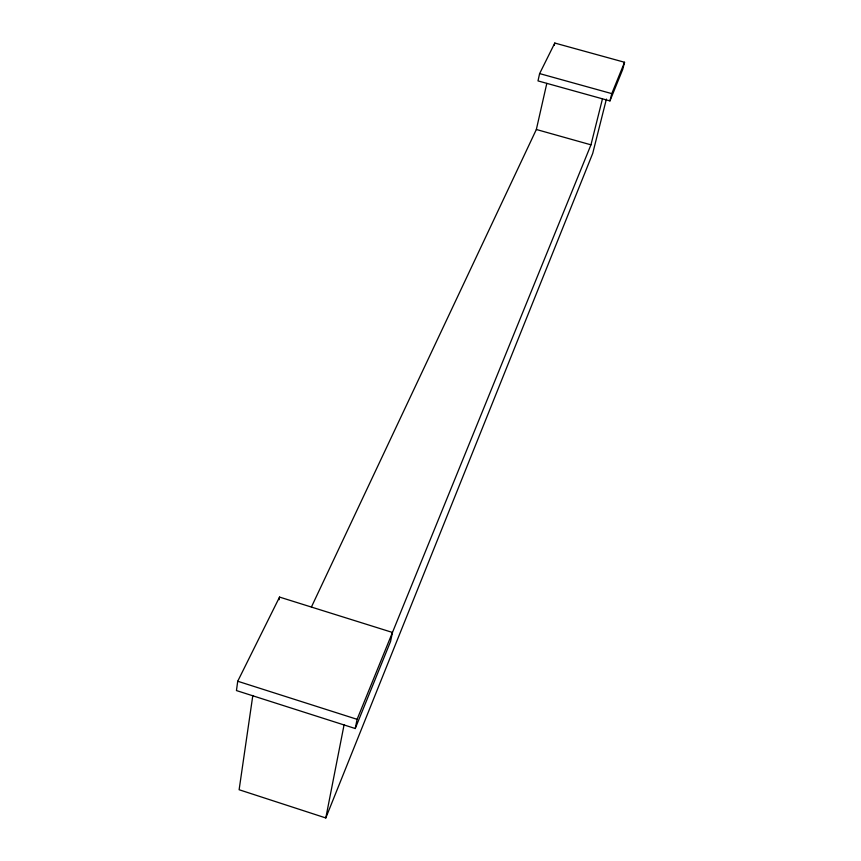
<?xml version="1.0" encoding="UTF-8"?>
<svg xmlns="http://www.w3.org/2000/svg" width="861" height="861" viewBox="0 0 861 861"><rect width="100%" height="100%" fill="white"/><g stroke="black" fill="none" stroke-linecap="round" stroke-linejoin="round"><path stroke-width="1.29" d="M237.722 681.245L236.452 690.565L355.238 728.524L390.539 641.52L392.465 632.448L279.545 597.082L237.722 681.245L357.1 719.322L355.238 728.524M252.822 695.484L239.121 789.741L325.802 817.95L592.723 153.376L606.402 99.08M279.147 599.697L279.545 597.082M325.802 817.95L344.109 724.65M539.621 73.594L537.996 80.902L609.943 100.909L622.729 69.397L624.548 62.272L554.796 43.05L539.621 73.594L611.784 93.623L624.548 62.272M554.258 45.439L554.796 43.05M311.434 606.983L536.349 129.494L546.8 83.431M357.1 719.322L590.958 144.831L602.452 98.907M609.943 100.909L611.784 93.623M536.349 129.494L590.958 144.831"/></g></svg>
